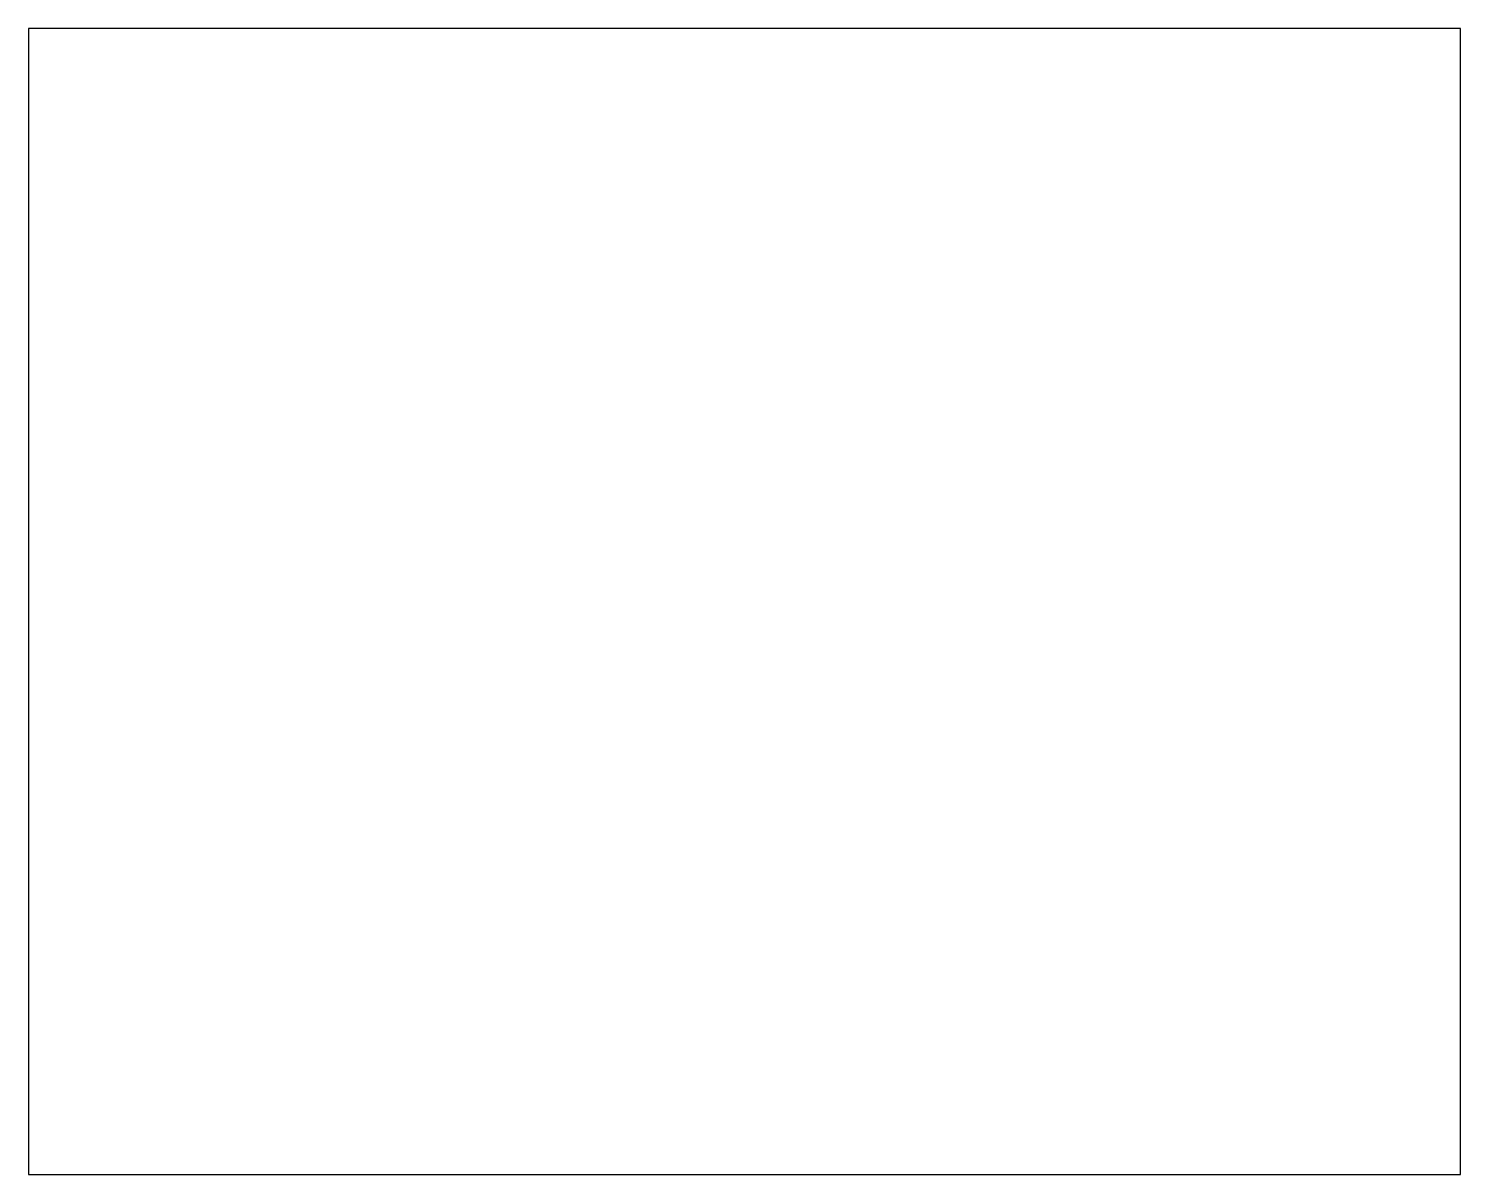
# Model space of a CAD drawing. Header units: metres. Extents: x 2 to 323, y -2 to 254.
# Drawn here: x 113.046 to 113.546, y 67.361 to 67.761 of the extents above; entities that cross this region are included whole.
import ezdxf

# ---------------------------------------------------------------- set-up
doc = ezdxf.new("R2010")
doc.units = ezdxf.units.M
doc.layers.add('REFERENCIA', color=7, linetype='Continuous')

msp = doc.modelspace()

# ---------------------------------------------------------------- linework, layer by layer
at = {"layer": 'REFERENCIA'}
msp.add_lwpolyline([(113.046, 67.361), (113.546, 67.361), (113.546, 67.761), (113.046, 67.761), (113.046, 67.361)], close=True, dxfattribs=at)
msp.add_lwpolyline([(113.046, 67.361), (113.546, 67.361), (113.546, 67.761), (113.046, 67.761), (113.046, 67.361)], close=True, dxfattribs=at)
msp.add_lwpolyline([(113.046, 67.361), (113.546, 67.361), (113.546, 67.761), (113.046, 67.761), (113.046, 67.361)], close=True, dxfattribs=at)
msp.add_lwpolyline([(113.046, 67.361), (113.546, 67.361), (113.546, 67.761), (113.046, 67.761), (113.046, 67.361)], close=True, dxfattribs=at)
msp.add_lwpolyline([(113.046, 67.361), (113.546, 67.361), (113.546, 67.761), (113.046, 67.761), (113.046, 67.361)], close=True, dxfattribs=at)

doc.saveas('drawing.dxf')
